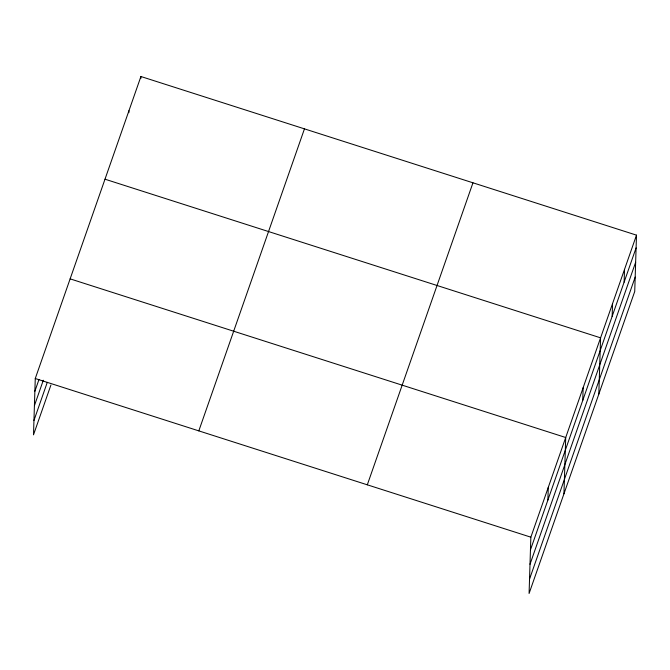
<?xml version="1.0" encoding="UTF-8"?>
<svg xmlns="http://www.w3.org/2000/svg" width="670" height="670" viewBox="0 0 670 670"><rect width="100%" height="100%" fill="white"/><g stroke="black" fill="none" stroke-linecap="round" stroke-linejoin="round"><path stroke-width="1" d="M636.5 235.153L530.849 537.173L529.082 593.486L634.733 291.475L636.5 235.153L140.918 76.514L35.267 378.525L33.5 434.847L50.928 385.016M128.883 112.702L128.942 110.743M140.859 78.474L140.918 76.514M547.884 500.071L548.286 487.341M563.947 493.824L565.715 437.51L70.132 278.862M582.749 400.409L583.151 387.67M598.812 394.161L600.58 337.839L104.997 179.2M612.154 316.349L612.556 303.611M624.13 282.12L624.524 269.382M34.873 391.263L38.969 379.538M34.421 405.643L43.307 380.242M33.952 420.459L47.285 382.352M198.814 430.877L304.456 128.866M367.311 484.82L472.961 182.801M530.456 549.903L636.098 247.892M530.004 564.291L635.646 262.272M529.534 579.106L635.185 277.087M35.267 378.525L530.849 537.173"/></g></svg>
